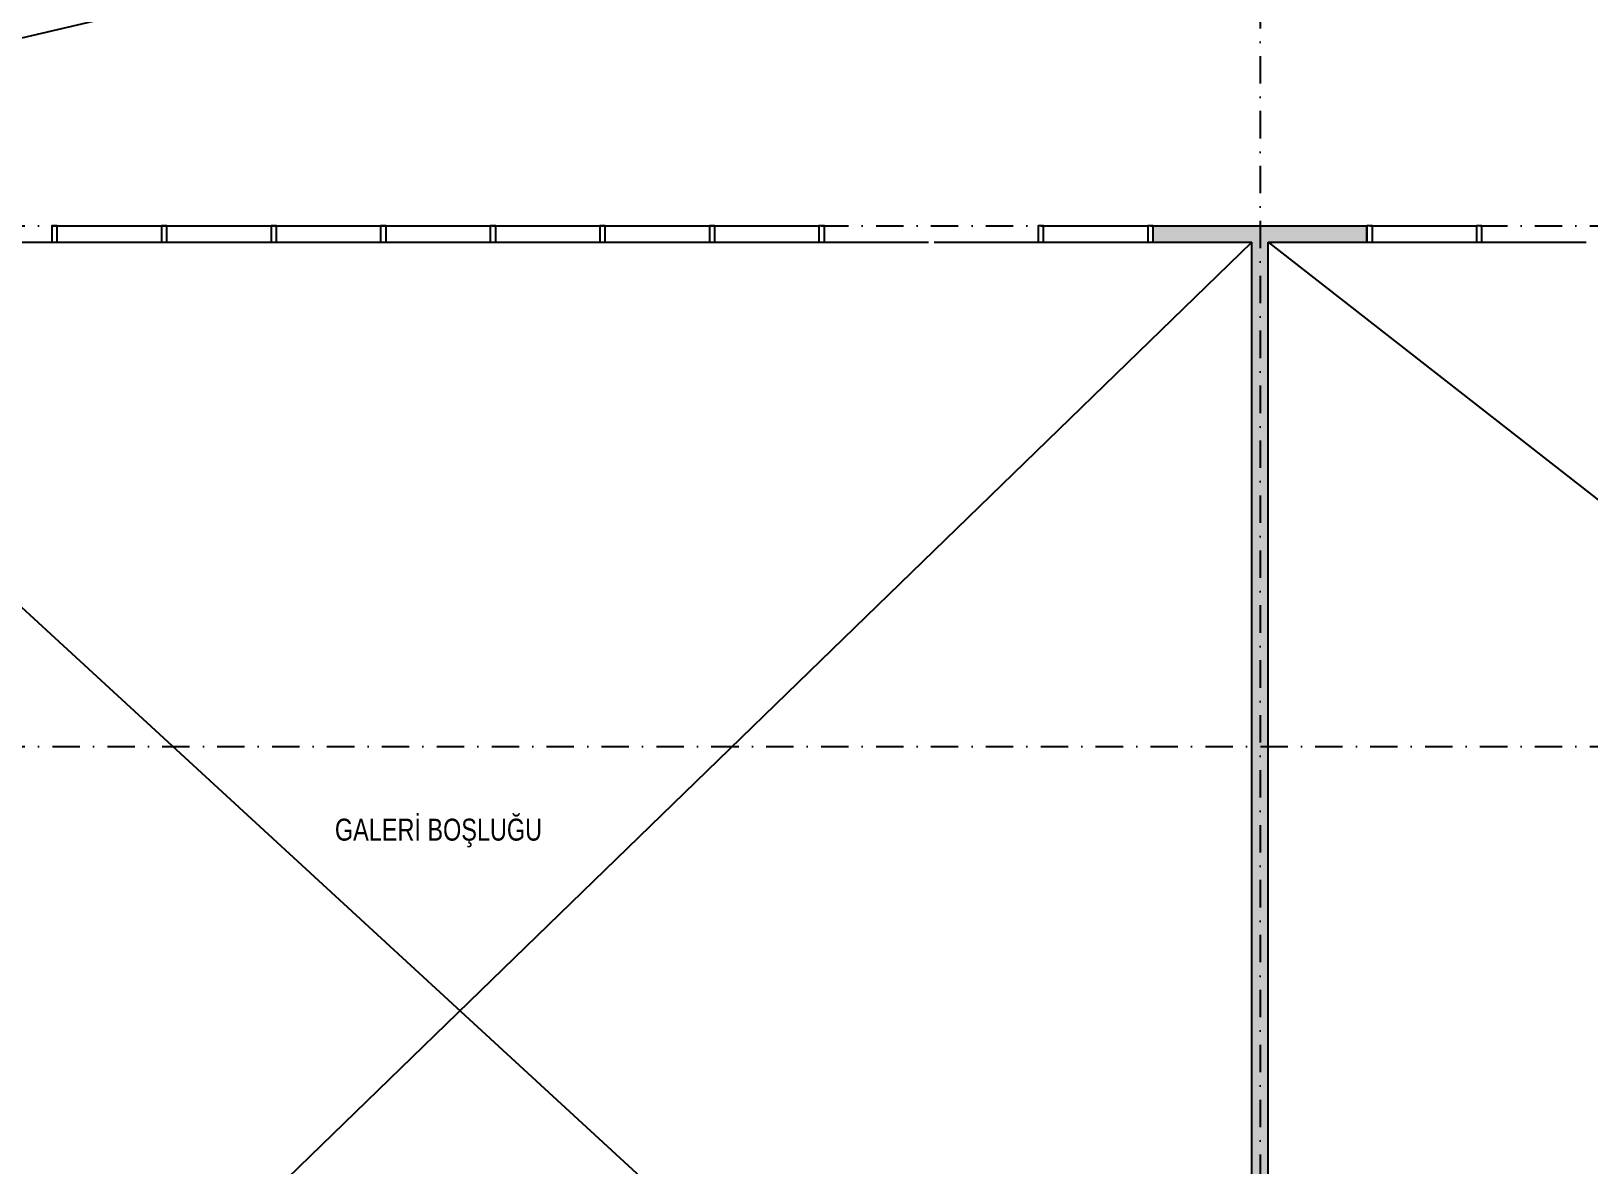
# Model space of a CAD drawing. Header units: centimetres. Extents: x 26569 to 160723, y -3143 to 14565.
# Drawn here: x 80919 to 82341, y 2132 to 3166 of the extents above; entities that cross this region are included whole.
import ezdxf

# ---------------------------------------------------------------- set-up
doc = ezdxf.new("R2010")
doc.units = ezdxf.units.CM
doc.header["$LTSCALE"] = 100
doc.linetypes.add('DASHDOT2', pattern=[0.5, 0.25, -0.125, 0, -0.125])
for name, color, linetype in [('A-ANNO-GRID', 155, 'DASHDOT2'), ('A-ANNO-TEXT', 50, 'Continuous'), ('A-ELEV-04', 250, 'Continuous'), ('A-GLAZ-FRME', 12, 'Continuous'), ('A-GLAZ-FULL', 130, 'Continuous'), ('A-GLAZ-SILL', 8, 'Continuous'), ('A-WALL', 134, 'Continuous'), ('A-WALL-HTCH', 8, 'Continuous')]:
    doc.layers.add(name, color=color, linetype=linetype)
doc.styles.add('Fields_100', font='act_simplex.shx', dxfattribs={"width": 0.8, "height": 20})

msp = doc.modelspace()

# ---------------------------------------------------------------- hatches: boundary and pattern name
at = {"layer": 'A-WALL-HTCH'}
h = msp.add_hatch(dxfattribs=at)
h.set_pattern_fill('DASH', color=256)
h.set_pattern_definition([(0, (74805.6698, 54361.057), (3.175, 3.175), [3.175, -3.175])])
h.paths.add_polyline_path([(81943.36, 2973.62), (81943.36, 2988.62), (82138.36, 2988.62), (82138.36, 2973.62), (82048.36, 2973.62), (82048.36, 1608.62), (82033.36, 1608.62), (82033.36, 2973.62)])

# ---------------------------------------------------------------- linework, layer by layer
at = {"layer": 'A-ANNO-GRID'}
for p, q in [((82040.86, 8203.62), (82040.86, 1368.62)), ((76981.01, 2988.62), (98785.86, 2988.62)), ((76981.01, 2513.62), (98785.86, 2513.62))]:
    msp.add_line(p, q, dxfattribs=at)
at = {"layer": 'A-ELEV-04'}
for p, q in [((80180.86, 2988.62), (98195.86, 7218.62)), ((80547.86, 1533.12), (82033.36, 2973.62)), ((80548.36, 2973.62), (82033.36, 1608.62)), ((82048.36, 2973.62), (83795.86, 1608.62))]:
    msp.add_line(p, q, dxfattribs=at)
at = {"layer": 'A-GLAZ-FRME'}
for points in [[(80938.36, 2973.59), (80943.36, 2973.59), (80943.36, 2988.59), (80938.36, 2988.59)], [(81038.36, 2973.59), (81043.36, 2973.59), (81043.36, 2988.59), (81038.36, 2988.59)], [(81138.36, 2973.59), (81143.36, 2973.59), (81143.36, 2988.59), (81138.36, 2988.59)], [(81238.36, 2973.59), (81243.36, 2973.59), (81243.36, 2988.59), (81238.36, 2988.59)], [(81338.36, 2973.59), (81343.36, 2973.59), (81343.36, 2988.59), (81338.36, 2988.59)], [(81438.36, 2973.59), (81443.36, 2973.59), (81443.36, 2988.59), (81438.36, 2988.59)], [(81538.36, 2973.59), (81543.36, 2973.59), (81543.36, 2988.59), (81538.36, 2988.59)], [(81638.36, 2973.59), (81643.36, 2973.59), (81643.36, 2988.59), (81638.36, 2988.59)], [(81838.36, 2973.59), (81843.36, 2973.59), (81843.36, 2988.59), (81838.36, 2988.59)], [(81938.36, 2973.59), (81943.36, 2973.59), (81943.36, 2988.59), (81938.36, 2988.59)], [(82138.36, 2973.59), (82143.36, 2973.59), (82143.36, 2988.59), (82138.36, 2988.59)], [(82238.36, 2973.59), (82243.36, 2973.59), (82243.36, 2988.59), (82238.36, 2988.59)]]:
    msp.add_lwpolyline(points, close=True, dxfattribs=at)
at = {"layer": 'A-GLAZ-FULL'}
for p, q in [((80943.36, 2988.59), (81038.36, 2988.59)), ((81043.36, 2988.59), (81138.36, 2988.59)), ((81143.36, 2988.59), (81238.36, 2988.59)), ((81243.36, 2988.59), (81338.36, 2988.59)), ((81343.36, 2988.59), (81438.36, 2988.59)), ((81443.36, 2988.59), (81538.36, 2988.59)), ((81543.36, 2988.59), (81638.36, 2988.59)), ((81843.36, 2988.59), (81938.36, 2988.59))]:
    msp.add_line(p, q, dxfattribs=at)
msp.add_lwpolyline([(82143.36, 2988.59), (82238.36, 2988.59)], dxfattribs=at)
at = {"layer": 'A-GLAZ-SILL'}
for p, q in [((80843.36, 2973.62), (80938.36, 2973.62)), ((80943.36, 2973.62), (81038.36, 2973.62)), ((81043.36, 2973.62), (81138.36, 2973.62)), ((81143.36, 2973.62), (81238.36, 2973.62)), ((81243.36, 2973.62), (81338.36, 2973.62)), ((81343.36, 2973.62), (81438.36, 2973.62)), ((81443.36, 2973.62), (81538.36, 2973.62)), ((81543.36, 2973.62), (81638.36, 2973.62)), ((81643.36, 2973.62), (81738.36, 2973.62)), ((81743.36, 2973.62), (81838.36, 2973.62)), ((81843.36, 2973.62), (81938.36, 2973.62)), ((82143.36, 2973.62), (82238.36, 2973.62)), ((82243.36, 2973.62), (82338.36, 2973.62))]:
    msp.add_line(p, q, dxfattribs=at)
at = {"layer": 'A-WALL'}
for points in [[(81943.36, 2988.62), (82138.36, 2988.62)], [(81943.36, 2973.62), (81943.36, 2988.62)], [(82138.36, 2973.62), (82138.36, 2988.62)], [(81943.36, 2973.62), (82033.36, 2973.62)], [(82033.36, 1608.62), (82033.36, 2973.62)], [(82048.36, 2973.62), (82138.36, 2973.62)], [(82048.36, 1608.62), (82048.36, 2973.62)]]:
    msp.add_lwpolyline(points, dxfattribs=at)

# ---------------------------------------------------------------- texts
at = {"layer": 'A-ANNO-TEXT', "insert": (81291.17, 2447.94), "char_height": 20, "attachment_point": 2, "style": 'Fields_100'}
msp.add_mtext_dynamic_manual_height_columns('GALERİ BOŞLUĞU', width=436.6649, gutter_width=100, heights=[0], dxfattribs=at)

doc.saveas('drawing.dxf')
